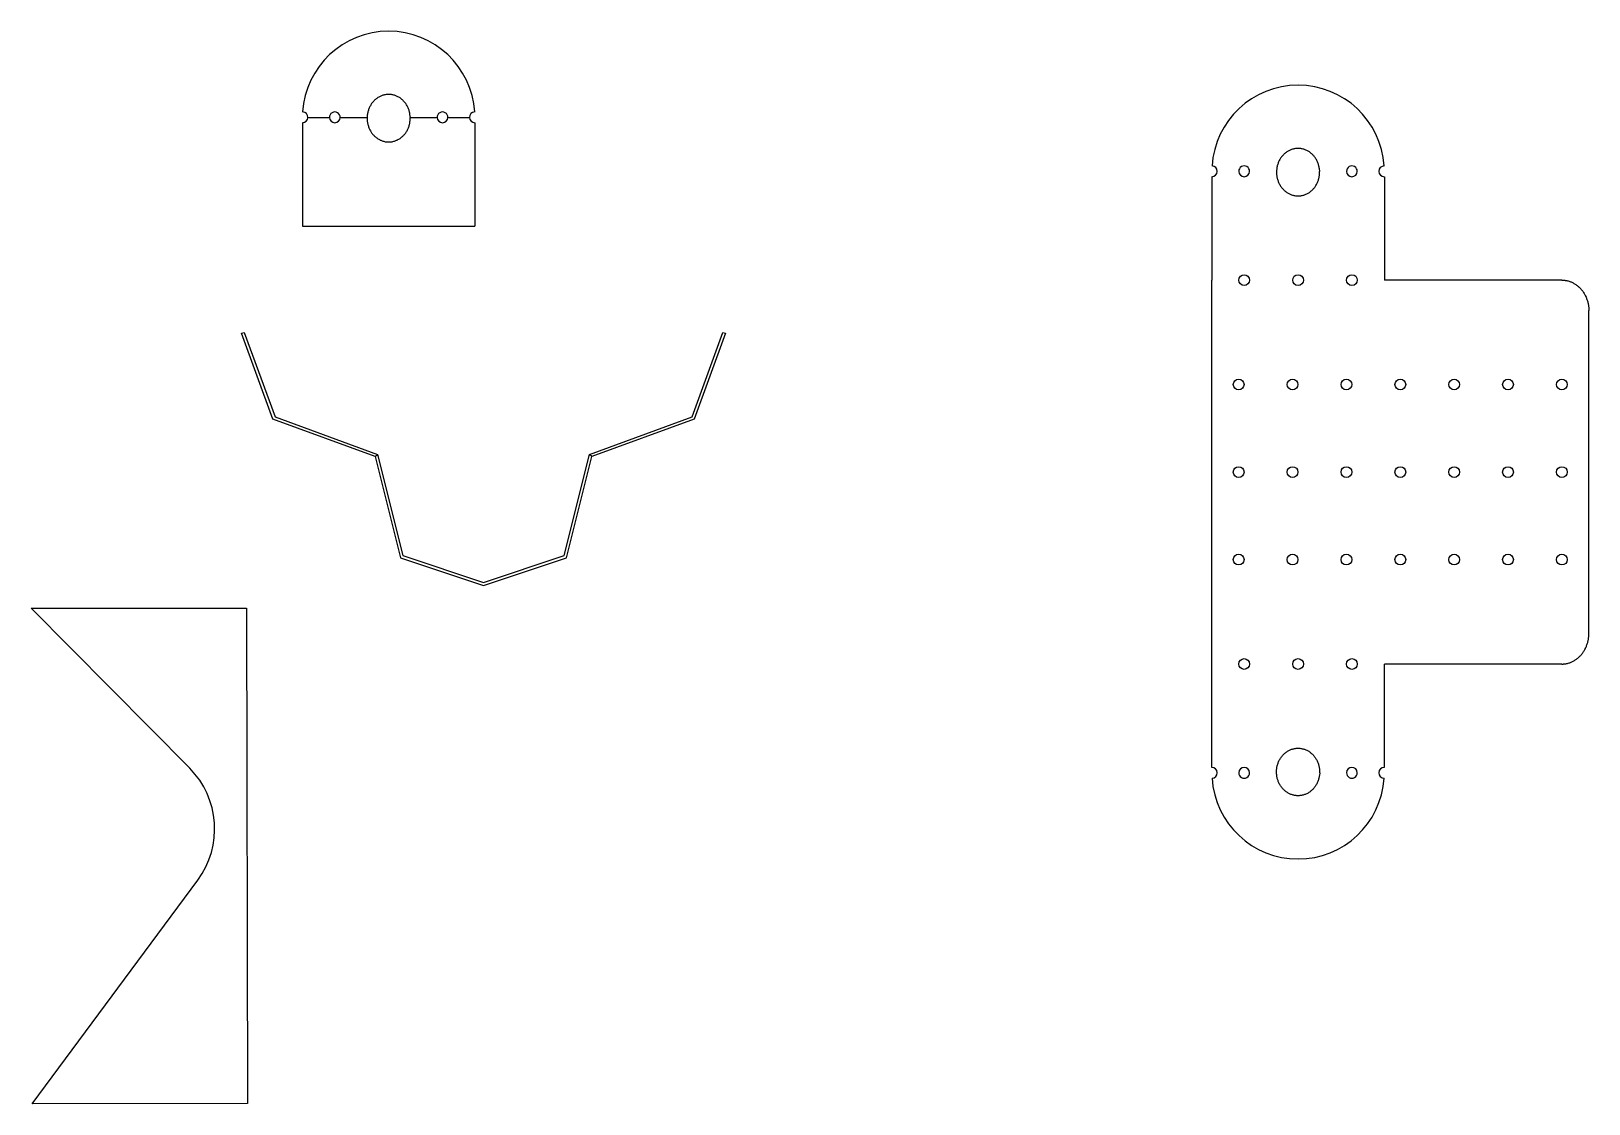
# Model space of a CAD drawing. Header units: millimetres. Extents: x 53 to 342, y 42 to 242.
import ezdxf

# ---------------------------------------------------------------- set-up
doc = ezdxf.new("R2010")
doc.units = ezdxf.units.MM
doc.layers.add('Outline', color=7, linetype='Continuous')

msp = doc.modelspace()

# ---------------------------------------------------------------- linework, layer by layer
at = {"color": 2}
for p, q in [((92.03, 185.45), (92.5, 185.63)), ((97.85, 169.53), (92.03, 185.45)), ((92.5, 185.63), (98.24, 169.92)), ((175.65, 169.92), (181.39, 185.63)), ((181.86, 185.45), (176.04, 169.53)), ((181.39, 185.63), (181.86, 185.45)), ((116.82, 162.6), (97.85, 169.53)), ((98.24, 169.92), (117.24, 162.97)), ((156.64, 162.97), (175.65, 169.92)), ((176.04, 169.53), (157.06, 162.6))]:
    msp.add_line(p, q, dxfattribs=at)
at = {"color": 1}
for points in [[(123.36, 225.52), (123.29, 226.06), (123.27, 226.16), (123.25, 226.26), (123.24, 226.36), (123.21, 226.46), (123.19, 226.56), (123.15, 226.7), (123.11, 226.85), (123.06, 227), (123, 227.14), (122.94, 227.29), (122.88, 227.43), (122.81, 227.57), (122.74, 227.7), (122.66, 227.84), (122.58, 227.97), (122.49, 228.09), (122.41, 228.21), (122.31, 228.33), (122.21, 228.45), (122.11, 228.56), (122.01, 228.67), (121.9, 228.77), (121.79, 228.87), (121.68, 228.96), (121.56, 229.05), (121.44, 229.14), (121.32, 229.22), (121.19, 229.29), (121.06, 229.37), (120.93, 229.43), (120.8, 229.49), (120.67, 229.55), (120.53, 229.6), (120.39, 229.64), (120.26, 229.68), (120.12, 229.71), (119.97, 229.74), (119.83, 229.76), (119.69, 229.78), (119.55, 229.79), (119.41, 229.8), (119.26, 229.8), (119.12, 229.79), (118.98, 229.78), (118.84, 229.76), (118.69, 229.74), (118.55, 229.71), (118.41, 229.68), (118.27, 229.64), (118.14, 229.6), (118, 229.55), (117.87, 229.49), (117.74, 229.43), (117.61, 229.37), (117.48, 229.29), (117.35, 229.22), (117.23, 229.14), (117.11, 229.05), (116.99, 228.96), (116.88, 228.87), (116.77, 228.77), (116.66, 228.67), (116.55, 228.56), (116.45, 228.45), (116.36, 228.33), (116.26, 228.21), (116.17, 228.09), (116.09, 227.97), (116.01, 227.84), (115.93, 227.7), (115.86, 227.57), (115.79, 227.43), (115.72, 227.29), (115.67, 227.14), (115.61, 227), (115.56, 226.85), (115.52, 226.7), (115.49, 226.6), (115.46, 226.5), (115.44, 226.4), (115.42, 226.3), (115.4, 226.2), (115.39, 226.09), (115.37, 225.99), (115.36, 225.89), (115.35, 225.79), (115.34, 225.69), (115.34, 225.58)], [(115.31, 225.52), (115.36, 224.92), (115.37, 224.8), (115.39, 224.68), (115.4, 224.57), (115.43, 224.45), (115.45, 224.34), (115.48, 224.22), (115.52, 224.07), (115.56, 223.92), (115.61, 223.78), (115.67, 223.63), (115.72, 223.49), (115.79, 223.35), (115.86, 223.21), (115.93, 223.07), (116.01, 222.94), (116.09, 222.81), (116.17, 222.68), (116.26, 222.56), (116.36, 222.44), (116.45, 222.33), (116.55, 222.22), (116.66, 222.11), (116.77, 222), (116.88, 221.91), (116.99, 221.81), (117.11, 221.72), (117.23, 221.64), (117.35, 221.56), (117.48, 221.48), (117.61, 221.41), (117.74, 221.34), (117.87, 221.28), (118, 221.23), (118.14, 221.18), (118.27, 221.13), (118.41, 221.1), (118.55, 221.06), (118.69, 221.03), (118.84, 221.01), (118.98, 220.99), (119.12, 220.98), (119.26, 220.98), (119.41, 220.98), (119.55, 220.98), (119.69, 220.99), (119.83, 221.01), (119.97, 221.03), (120.12, 221.06), (120.26, 221.1), (120.39, 221.13), (120.53, 221.18), (120.67, 221.23), (120.8, 221.28), (120.93, 221.34), (121.06, 221.41), (121.19, 221.48), (121.32, 221.56), (121.44, 221.64), (121.56, 221.72), (121.68, 221.81), (121.79, 221.91), (121.9, 222), (122.01, 222.11), (122.11, 222.22), (122.21, 222.33), (122.31, 222.44), (122.41, 222.56), (122.49, 222.68), (122.58, 222.81), (122.66, 222.94), (122.74, 223.07), (122.81, 223.21), (122.88, 223.35), (122.94, 223.49), (123, 223.63), (123.06, 223.78), (123.11, 223.92), (123.15, 224.07), (123.18, 224.18), (123.21, 224.3), (123.24, 224.41), (123.26, 224.53), (123.28, 224.64), (123.29, 224.76), (123.31, 224.88), (123.32, 225), (123.33, 225.11), (123.34, 225.52)]]:
    msp.add_lwpolyline(points, dxfattribs=at)
at = {"layer": 'Outline'}
for p, q in [((103.32, 224.55), (103.32, 205.34)), ((104.33, 225.52), (108.34, 225.52)), ((110.33, 225.52), (115.31, 225.52)), ((123.34, 225.52), (128.33, 225.52)), ((130.33, 225.52), (134.34, 225.52)), ((135.35, 224.55), (135.35, 205.34)), ((272.13, 214.53), (272.13, 195.33)), ((304.17, 214.53), (304.17, 195.33)), ((103.32, 205.34), (135.35, 205.34)), ((272.13, 195.33), (272.13, 195.33)), ((272.13, 175.95), (272.13, 195.33)), ((337.13, 195.33), (304.17, 195.33)), ((342.13, 175.95), (342.13, 189.67)), ((272.13, 159.69), (272.13, 175.95)), ((342.13, 159.69), (342.13, 175.95)), ((116.82, 162.6), (117.24, 162.97)), ((116.82, 162.6), (121.52, 143.79)), ((152.36, 143.79), (157.06, 162.6)), ((157.06, 162.6), (156.64, 162.97)), ((272.13, 143.44), (272.13, 159.69)), ((342.13, 143.44), (342.13, 159.69)), ((121.52, 143.79), (136.94, 138.65)), ((136.94, 138.65), (152.36, 143.79)), ((272.13, 124.06), (272.13, 143.44)), ((342.13, 129.72), (342.13, 143.44)), ((52.96, 134.4), (92.96, 134.4)), ((52.96, 134.4), (82.4, 104.72)), ((92.96, 134.4), (93.14, 42.48)), ((272.13, 124.06), (272.13, 124.06)), ((272.13, 104.86), (272.13, 124.06)), ((272.13, 124.06), (272.13, 124.06)), ((304.17, 104.86), (304.17, 124.06)), ((337.13, 124.06), (304.17, 124.06)), ((53.14, 42.4), (83.89, 83.93)), ((93.14, 42.48), (53.14, 42.4))]:
    msp.add_line(p, q, dxfattribs=at)
for points in [[(292.17, 215.51), (292.1, 216.04), (292.09, 216.14), (292.07, 216.24), (292.05, 216.34), (292.03, 216.45), (292.01, 216.54), (291.97, 216.69), (291.92, 216.83), (291.87, 216.98), (291.82, 217.13), (291.76, 217.27), (291.7, 217.41), (291.63, 217.55), (291.55, 217.69), (291.48, 217.82), (291.4, 217.95), (291.31, 218.07), (291.22, 218.19), (291.13, 218.31), (291.03, 218.43), (290.93, 218.54), (290.82, 218.65), (290.72, 218.75), (290.61, 218.85), (290.49, 218.94), (290.38, 219.03), (290.26, 219.12), (290.13, 219.2), (290.01, 219.28), (289.88, 219.35), (289.75, 219.41), (289.62, 219.47), (289.48, 219.53), (289.35, 219.58), (289.21, 219.62), (289.07, 219.66), (288.93, 219.69), (288.79, 219.72), (288.65, 219.74), (288.51, 219.76), (288.36, 219.77), (288.22, 219.78), (288.08, 219.78), (287.94, 219.77), (287.79, 219.76), (287.65, 219.74), (287.51, 219.72), (287.37, 219.69), (287.23, 219.66), (287.09, 219.62), (286.95, 219.58), (286.82, 219.53), (286.68, 219.47), (286.55, 219.41), (286.42, 219.35), (286.29, 219.28), (286.17, 219.2), (286.05, 219.12), (285.93, 219.03), (285.81, 218.94), (285.69, 218.85), (285.58, 218.75), (285.48, 218.65), (285.37, 218.54), (285.27, 218.43), (285.17, 218.31), (285.08, 218.19), (284.99, 218.07), (284.9, 217.95), (284.82, 217.82), (284.75, 217.69), (284.67, 217.55), (284.6, 217.41), (284.54, 217.27), (284.48, 217.13), (284.43, 216.98), (284.38, 216.83), (284.33, 216.69), (284.3, 216.58), (284.28, 216.48), (284.26, 216.38), (284.24, 216.28), (284.22, 216.18), (284.2, 216.07), (284.19, 215.97), (284.18, 215.87), (284.17, 215.77), (284.16, 215.67), (284.15, 215.56)], [(284.12, 215.51), (284.17, 214.9), (284.19, 214.78), (284.2, 214.66), (284.22, 214.55), (284.24, 214.43), (284.27, 214.32), (284.29, 214.2), (284.33, 214.05), (284.38, 213.9), (284.43, 213.76), (284.48, 213.61), (284.54, 213.47), (284.6, 213.33), (284.67, 213.19), (284.75, 213.05), (284.82, 212.92), (284.9, 212.79), (284.99, 212.67), (285.08, 212.54), (285.17, 212.42), (285.27, 212.31), (285.37, 212.2), (285.48, 212.09), (285.58, 211.98), (285.69, 211.89), (285.81, 211.79), (285.93, 211.7), (286.05, 211.62), (286.17, 211.54), (286.29, 211.46), (286.42, 211.39), (286.55, 211.32), (286.68, 211.26), (286.82, 211.21), (286.95, 211.16), (287.09, 211.12), (287.23, 211.08), (287.37, 211.04), (287.51, 211.01), (287.65, 210.99), (287.79, 210.98), (287.94, 210.96), (288.08, 210.96), (288.22, 210.96), (288.36, 210.96), (288.51, 210.98), (288.65, 210.99), (288.79, 211.01), (288.93, 211.04), (289.07, 211.08), (289.21, 211.12), (289.35, 211.16), (289.48, 211.21), (289.62, 211.26), (289.75, 211.32), (289.88, 211.39), (290.01, 211.46), (290.13, 211.54), (290.26, 211.62), (290.38, 211.7), (290.49, 211.79), (290.61, 211.89), (290.72, 211.98), (290.82, 212.09), (290.93, 212.2), (291.03, 212.31), (291.13, 212.42), (291.22, 212.54), (291.31, 212.67), (291.4, 212.79), (291.48, 212.92), (291.55, 213.05), (291.63, 213.19), (291.7, 213.33), (291.76, 213.47), (291.82, 213.61), (291.87, 213.76), (291.92, 213.9), (291.97, 214.05), (292, 214.16), (292.03, 214.28), (292.05, 214.39), (292.07, 214.51), (292.09, 214.63), (292.11, 214.74), (292.12, 214.86), (292.13, 214.98), (292.14, 215.09), (292.16, 215.51)], [(337.13, 195.33), (337.24, 195.33), (337.34, 195.32), (337.45, 195.32), (337.55, 195.31), (337.66, 195.3), (337.76, 195.28), (337.87, 195.26), (337.97, 195.25), (338.07, 195.23), (338.18, 195.2), (338.31, 195.17), (338.45, 195.13), (338.59, 195.08), (338.72, 195.03), (338.85, 194.98), (338.98, 194.92), (339.11, 194.86), (339.24, 194.8), (339.37, 194.73), (339.49, 194.66), (339.61, 194.58), (339.74, 194.5), (339.85, 194.41), (339.97, 194.33), (340.08, 194.23), (340.2, 194.14), (340.3, 194.04), (340.41, 193.94), (340.52, 193.83), (340.62, 193.72), (340.72, 193.61), (340.82, 193.49), (340.91, 193.38), (341, 193.26), (341.09, 193.13), (341.17, 193), (341.25, 192.87), (341.33, 192.74), (341.4, 192.61), (341.48, 192.47), (341.54, 192.33), (341.61, 192.19), (341.67, 192.05), (341.72, 191.9), (341.78, 191.76), (341.83, 191.61), (341.87, 191.46), (341.92, 191.31), (341.96, 191.16), (341.99, 191), (342.01, 190.89), (342.04, 190.77), (342.06, 190.65), (342.07, 190.54), (342.09, 190.42), (342.1, 190.3), (342.11, 190.18), (342.12, 190.06), (342.13, 189.94), (342.13, 189.83), (342.13, 189.71), (342.13, 189.67)], [(117.24, 162.97), (121.94, 144.18), (136.94, 139.18), (151.94, 144.18), (156.64, 162.97)], [(337.13, 124.06), (337.24, 124.06), (337.34, 124.06), (337.45, 124.07), (337.55, 124.08), (337.66, 124.09), (337.76, 124.1), (337.87, 124.12), (337.97, 124.14), (338.07, 124.16), (338.18, 124.18), (338.31, 124.22), (338.45, 124.26), (338.59, 124.3), (338.72, 124.35), (338.85, 124.41), (338.98, 124.46), (339.11, 124.52), (339.24, 124.59), (339.37, 124.66), (339.49, 124.73), (339.61, 124.81), (339.74, 124.89), (339.85, 124.97), (339.97, 125.06), (340.08, 125.15), (340.2, 125.25), (340.3, 125.35), (340.41, 125.45), (340.52, 125.56), (340.62, 125.66), (340.72, 125.78), (340.82, 125.89), (340.91, 126.01), (341, 126.13), (341.09, 126.25), (341.17, 126.38), (341.25, 126.51), (341.33, 126.64), (341.4, 126.78), (341.48, 126.92), (341.54, 127.05), (341.61, 127.19), (341.67, 127.34), (341.72, 127.48), (341.78, 127.63), (341.83, 127.78), (341.87, 127.93), (341.92, 128.08), (341.96, 128.23), (341.99, 128.38), (342.01, 128.5), (342.04, 128.62), (342.06, 128.73), (342.07, 128.85), (342.09, 128.97), (342.1, 129.09), (342.11, 129.21), (342.12, 129.32), (342.13, 129.44), (342.13, 129.56), (342.13, 129.68), (342.13, 129.72)], [(284.12, 103.88), (284.17, 104.49), (284.19, 104.61), (284.2, 104.72), (284.22, 104.84), (284.24, 104.95), (284.27, 105.07), (284.29, 105.18), (284.33, 105.33), (284.38, 105.48), (284.43, 105.63), (284.48, 105.77), (284.54, 105.92), (284.6, 106.06), (284.67, 106.2), (284.75, 106.33), (284.82, 106.47), (284.9, 106.6), (284.99, 106.72), (285.08, 106.84), (285.17, 106.96), (285.27, 107.08), (285.37, 107.19), (285.48, 107.3), (285.58, 107.4), (285.69, 107.5), (285.81, 107.59), (285.93, 107.68), (286.05, 107.77), (286.17, 107.85), (286.29, 107.92), (286.42, 108), (286.55, 108.06), (286.68, 108.12), (286.82, 108.18), (286.95, 108.23), (287.09, 108.27), (287.23, 108.31), (287.37, 108.34), (287.51, 108.37), (287.65, 108.39), (287.79, 108.41), (287.94, 108.42), (288.08, 108.43), (288.22, 108.43), (288.36, 108.42), (288.51, 108.41), (288.65, 108.39), (288.79, 108.37), (288.93, 108.34), (289.07, 108.31), (289.21, 108.27), (289.35, 108.23), (289.48, 108.18), (289.62, 108.12), (289.75, 108.06), (289.88, 108), (290.01, 107.92), (290.13, 107.85), (290.26, 107.77), (290.38, 107.68), (290.49, 107.59), (290.61, 107.5), (290.72, 107.4), (290.82, 107.3), (290.93, 107.19), (291.03, 107.08), (291.13, 106.96), (291.22, 106.84), (291.31, 106.72), (291.4, 106.6), (291.48, 106.47), (291.55, 106.33), (291.63, 106.2), (291.7, 106.06), (291.76, 105.92), (291.82, 105.77), (291.87, 105.63), (291.92, 105.48), (291.97, 105.33), (292, 105.22), (292.03, 105.11), (292.05, 104.99), (292.07, 104.88), (292.09, 104.76), (292.11, 104.64), (292.12, 104.53), (292.13, 104.41), (292.14, 104.29), (292.16, 103.88)], [(292.17, 103.88), (292.1, 103.35), (292.09, 103.24), (292.07, 103.14), (292.05, 103.04), (292.03, 102.94), (292.01, 102.84), (291.97, 102.7), (291.92, 102.55), (291.87, 102.41), (291.82, 102.26), (291.76, 102.12), (291.7, 101.98), (291.63, 101.84), (291.55, 101.7), (291.48, 101.57), (291.4, 101.44), (291.31, 101.31), (291.22, 101.19), (291.13, 101.07), (291.03, 100.96), (290.93, 100.85), (290.82, 100.74), (290.72, 100.63), (290.61, 100.54), (290.49, 100.44), (290.38, 100.35), (290.26, 100.27), (290.13, 100.19), (290.01, 100.11), (289.88, 100.04), (289.75, 99.97), (289.62, 99.91), (289.48, 99.86), (289.35, 99.81), (289.21, 99.76), (289.07, 99.73), (288.93, 99.69), (288.79, 99.66), (288.65, 99.64), (288.51, 99.62), (288.36, 99.61), (288.22, 99.61), (288.08, 99.61), (287.94, 99.61), (287.79, 99.62), (287.65, 99.64), (287.51, 99.66), (287.37, 99.69), (287.23, 99.73), (287.09, 99.76), (286.95, 99.81), (286.82, 99.86), (286.68, 99.91), (286.55, 99.97), (286.42, 100.04), (286.29, 100.11), (286.17, 100.19), (286.05, 100.27), (285.93, 100.35), (285.81, 100.44), (285.69, 100.54), (285.58, 100.63), (285.48, 100.74), (285.37, 100.85), (285.27, 100.96), (285.17, 101.07), (285.08, 101.19), (284.99, 101.31), (284.9, 101.44), (284.82, 101.57), (284.75, 101.7), (284.67, 101.84), (284.6, 101.98), (284.54, 102.12), (284.48, 102.26), (284.43, 102.41), (284.38, 102.55), (284.33, 102.7), (284.3, 102.81), (284.28, 102.91), (284.26, 103.01), (284.24, 103.11), (284.22, 103.21), (284.2, 103.31), (284.19, 103.41), (284.18, 103.52), (284.17, 103.62), (284.16, 103.72), (284.15, 103.82)]]:
    msp.add_lwpolyline(points, dxfattribs=at)
for centre in [(278.15, 195.33), (288.15, 195.33), (298.15, 195.33), (277.13, 175.95), (287.13, 175.95), (297.13, 175.95), (307.13, 175.95), (317.13, 175.95), (327.13, 175.95), (337.13, 175.95), (277.13, 159.69), (287.13, 159.69), (297.13, 159.69), (307.13, 159.69), (317.13, 159.69), (327.13, 159.69), (337.13, 159.69), (277.13, 143.44), (287.13, 143.44), (297.13, 143.44), (307.13, 143.44), (317.13, 143.44), (327.13, 143.44), (337.13, 143.44), (278.15, 124.06), (288.15, 124.06), (298.15, 124.06)]:
    msp.add_circle(centre, 1, dxfattribs=at)
for centre, radius, start, end in [((119.33, 225.55), 16, 3.5815, 176.4185), ((288.15, 215.53), 16, 3.5815, 176.4185), ((103.33, 225.55), 1, 358.651, 88.1496), ((109.33, 225.55), 1, 358.651, 181.349), ((129.33, 225.55), 1, 358.651, 181.349), ((135.34, 225.55), 1, 91.8504, 181.349), ((103.33, 225.55), 1, 269.1524, 358.651), ((109.33, 225.55), 1, 181.349, 358.651), ((129.33, 225.55), 1, 181.349, 358.651), ((135.34, 225.55), 1, 181.349, 270.8476), ((272.15, 215.53), 1, 269.1524, 358.651), ((272.15, 215.53), 1, 358.651, 88.1496), ((278.15, 215.53), 1, 358.651, 181.349), ((278.15, 215.53), 1, 181.349, 358.651), ((298.15, 215.53), 1, 358.651, 181.349), ((298.15, 215.53), 1, 181.349, 358.651), ((304.15, 215.53), 1, 91.8504, 181.349), ((304.15, 215.53), 1, 181.349, 270.8476), ((71.03, 93.45), 16, 323.4787, 44.756), ((272.15, 103.86), 1, 1.349, 90.8476), ((278.15, 103.86), 1, 1.349, 178.651), ((298.15, 103.86), 1, 1.349, 178.651), ((304.15, 103.86), 1, 89.1524, 178.651), ((272.15, 103.86), 1, 271.8504, 1.349), ((288.15, 103.86), 16, 183.5815, 356.4185), ((278.15, 103.86), 1, 178.651, 1.349), ((298.15, 103.86), 1, 178.651, 1.349), ((304.15, 103.86), 1, 178.651, 268.1496)]:
    msp.add_arc(centre, radius, start, end, dxfattribs=at)

doc.saveas('drawing.dxf')
